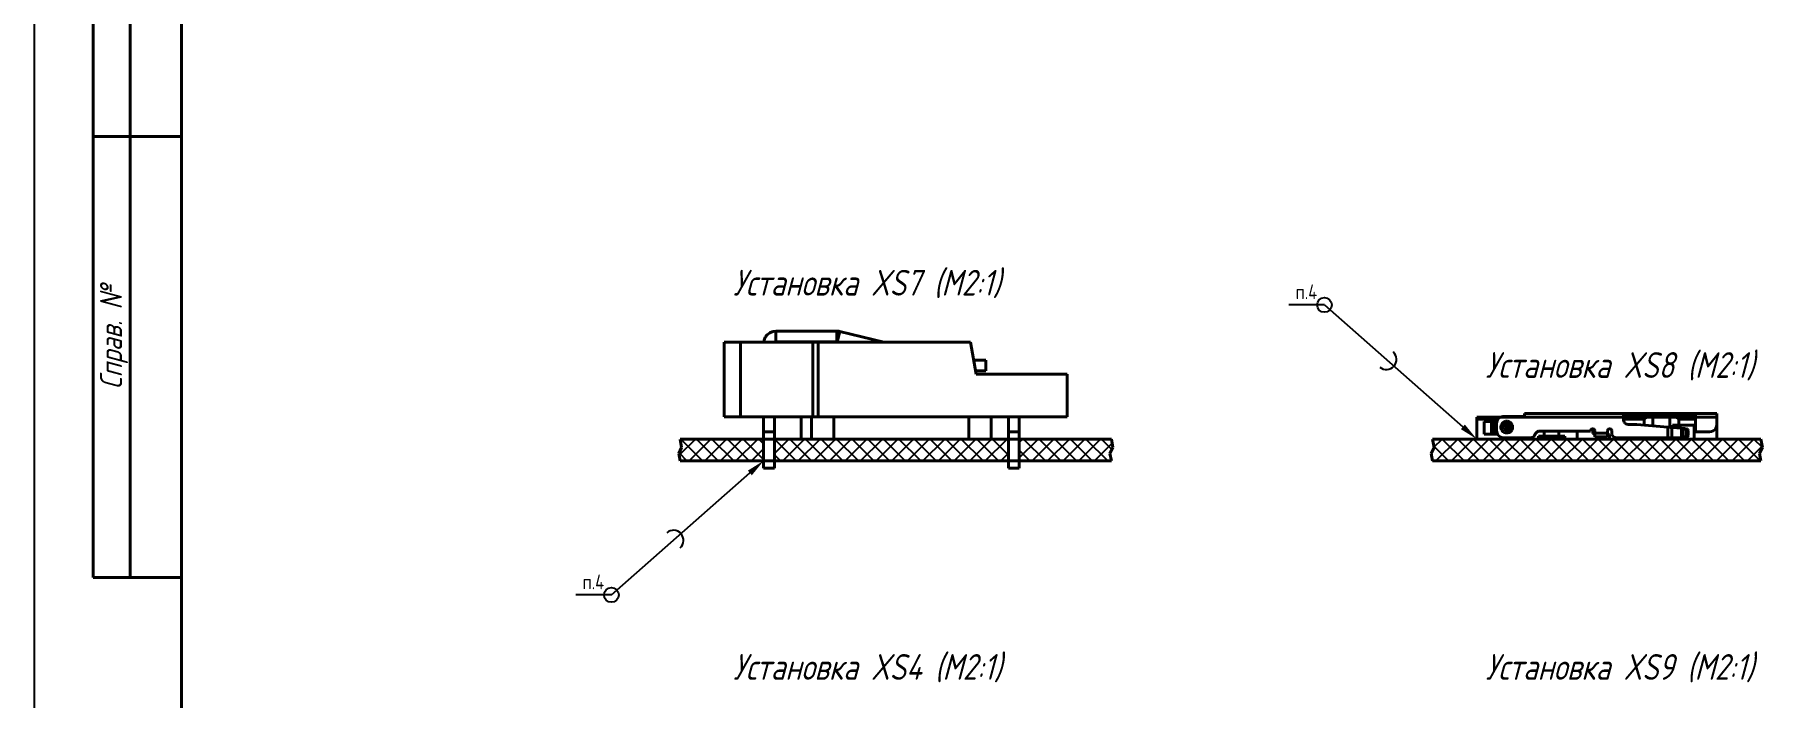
# Model space of a CAD drawing. Header units: inches. Extents: x -969 to 2045, y -594 to 12.
# Drawn here: x -969.5 to -734.3, y -426.7 to -336.6 of the extents above; entities that cross this region are included whole.
import ezdxf

# ---------------------------------------------------------------- set-up
doc = ezdxf.new("R2010")
doc.units = ezdxf.units.IN
doc.header["$MEASUREMENT"] = 0
doc.layers.add('KONTUR', color=7, linetype='Continuous')
for name, color, linetype, lineweight in [('Основная', 7, 'Continuous', 40), ('текст', 7, 'Continuous', 30), ('тонкая', 7, 'Continuous', 20)]:
    doc.layers.add(name, color=color, linetype=linetype, lineweight=lineweight)
doc.styles.add('GOST type A0', font='gost.TTF', dxfattribs={"height": 2.116667})

msp = doc.modelspace()

# ---------------------------------------------------------------- hatches: boundary and pattern name
h = msp.add_hatch()
h.set_pattern_fill('ANSI37', color=256, scale=12)
h.set_pattern_definition([(45, (-1229.4986, -652.4278), (-1.06066, 1.06066), []), (135, (-1229.4986, -652.4278), (-1.06066, -1.06066), [])])
h.paths.add_polyline_path([(-836.93, -391.575), (-868.781, -391.575), (-868.781, -394.535), (-836.93, -394.535)])
h.paths.add_polyline_path([(-822.72, -392.735), (-822.92, -391.575), (-835.457, -391.575), (-835.457, -394.535), (-822.92, -394.535), (-823.12, -393.535)])
h.paths.add_polyline_path([(-870.255, -391.575), (-881.614, -391.575), (-881.414, -392.735), (-881.814, -393.535), (-881.614, -394.535), (-870.255, -394.535)])
h = msp.add_hatch()
h.set_pattern_fill('ANSI37', color=256, scale=12)
h.set_pattern_definition([(45, (-1236.0927, -663.0931), (-1.06066, 1.06066), []), (135, (-1236.0927, -663.0931), (-1.06066, -1.06066), [])])
h.paths.add_polyline_path([(-734.491, -394.535), (-734.691, -393.535), (-734.291, -392.735), (-734.491, -391.575), (-779.191, -391.575), (-778.991, -392.735), (-779.391, -393.535), (-779.191, -394.535)])

# ---------------------------------------------------------------- linework, layer by layer
for p, q in [((-793.914, -373.331), (-798.755, -373.331)), ((-793.914, -373.331), (-775.068, -389.923)), ((-890.978, -412.78), (-872.131, -396.187)), ((-890.978, -412.78), (-895.818, -412.78))]:
    msp.add_line(p, q)
for centre in [(-793.914, -373.331), (-890.978, -412.78)]:
    msp.add_circle(centre, 1)
for centre, start, end in [((-785.48, -380.757), 228.63993, 48.63993), ((-882.543, -405.354), 311.36007, 131.36007)]:
    msp.add_arc(centre, 1.371, start, end)
for points in [[(-774.792, -389.61), (-775.343, -390.236), (-773.191, -391.575)], [(-871.856, -396.5), (-872.406, -395.874), (-870.255, -394.535)]]:
    msp.add_solid(points)
at = {"layer": 'KONTUR'}
msp.add_line((-969.499, -582.428), (-969.499, 11.572), dxfattribs=at)
at = {"layer": 'Основная'}
for p, q in [((-949.499, -537.428), (-949.499, 6.572)), ((-961.499, -290.428), (-961.499, -410.428)), ((-956.499, -410.428), (-956.499, -290.428)), ((-949.499, -350.428), (-961.499, -350.428)), ((-875.459, -378.415), (-875.614, -378.415)), ((-875.614, -388.575), (-875.614, -378.415)), ((-875.006, -378.415), (-875.459, -378.415)), ((-874.296, -378.415), (-875.006, -378.415)), ((-873.39, -378.415), (-874.296, -378.415)), ((-863.545, -378.415), (-873.39, -378.415)), ((-873.39, -388.575), (-873.39, -378.415)), ((-870.198, -378.131), (-870.235, -378.415)), ((-870.03, -377.728), (-870.198, -378.131)), ((-869.764, -377.381), (-870.03, -377.728)), ((-869.418, -377.115), (-869.764, -377.381)), ((-869.014, -376.948), (-869.418, -377.115)), ((-868.581, -376.891), (-869.014, -376.948)), ((-868.681, -378.391), (-868.713, -378.415)), ((-868.633, -378.371), (-868.681, -378.391)), ((-868.581, -378.364), (-868.633, -378.371)), ((-860.298, -376.891), (-868.581, -376.891)), ((-868.581, -376.891), (-868.581, -378.364)), ((-860.298, -378.364), (-868.581, -378.364)), ((-863.274, -378.415), (-863.545, -378.415)), ((-862.821, -378.415), (-863.545, -378.415)), ((-863.545, -378.415), (-863.545, -388.575)), ((-863.03, -378.415), (-863.274, -378.415)), ((-862.821, -378.415), (-863.03, -378.415)), ((-858.609, -378.415), (-862.821, -378.415)), ((-862.821, -388.575), (-862.821, -378.415)), ((-860.163, -376.897), (-860.298, -376.891)), ((-860.298, -378.364), (-860.298, -376.891)), ((-860.282, -378.365), (-860.298, -378.364)), ((-860.266, -378.367), (-860.282, -378.365)), ((-860.25, -378.37), (-860.266, -378.367)), ((-859.897, -376.94), (-860.25, -378.37)), ((-860.067, -378.415), (-860.25, -378.37)), ((-860.029, -376.913), (-860.163, -376.897)), ((-859.897, -376.94), (-860.029, -376.913)), ((-853.913, -378.415), (-859.897, -376.94)), ((-853.429, -378.415), (-858.609, -378.415)), ((-847.749, -378.415), (-853.429, -378.415)), ((-842.086, -378.415), (-847.749, -378.415)), ((-841.325, -382.733), (-842.086, -378.415)), ((-839.986, -380.838), (-841.659, -380.838)), ((-839.986, -380.838), (-839.986, -382.311)), ((-839.986, -382.311), (-841.399, -382.311)), ((-836.528, -382.733), (-841.325, -382.733)), ((-832.668, -382.733), (-836.528, -382.733)), ((-830.061, -382.733), (-832.668, -382.733)), ((-828.92, -382.733), (-830.061, -382.733)), ((-828.92, -382.733), (-828.92, -388.575)), ((-875.614, -388.575), (-875.459, -388.575)), ((-875.459, -388.575), (-875.006, -388.575)), ((-875.006, -388.575), (-874.296, -388.575)), ((-874.296, -388.575), (-873.39, -388.575)), ((-873.39, -388.575), (-863.545, -388.575)), ((-870.255, -388.575), (-870.255, -390.607)), ((-868.781, -391.575), (-868.781, -388.575)), ((-865.162, -391.575), (-865.162, -388.575)), ((-863.727, -391.575), (-863.727, -388.575)), ((-863.545, -388.575), (-863.274, -388.575)), ((-863.274, -388.575), (-863.03, -388.575)), ((-863.03, -388.575), (-863.274, -388.575)), ((-863.03, -388.575), (-862.821, -388.575)), ((-862.821, -388.575), (-859.162, -388.575)), ((-860.679, -391.575), (-860.679, -388.575)), ((-859.162, -388.575), (-854.707, -388.575)), ((-854.707, -388.575), (-849.773, -388.575)), ((-849.773, -388.575), (-844.708, -388.575)), ((-844.708, -388.575), (-839.871, -388.575)), ((-842.315, -391.575), (-842.315, -388.575)), ((-839.871, -388.575), (-835.604, -388.575)), ((-839.267, -391.575), (-839.267, -388.575)), ((-836.93, -391.575), (-836.93, -388.575)), ((-835.604, -388.575), (-832.21, -388.575)), ((-835.457, -390.607), (-835.457, -388.575)), ((-829.928, -388.575), (-832.21, -388.575)), ((-832.21, -388.575), (-829.928, -388.575)), ((-829.928, -388.575), (-828.92, -388.575)), ((-773.191, -388.895), (-773.191, -388.595)), ((-773.191, -388.595), (-769.927, -388.595)), ((-773.191, -391.575), (-773.191, -388.895)), ((-773.191, -388.895), (-770.281, -388.895)), ((-772.191, -389.195), (-772.191, -390.895)), ((-770.442, -389.195), (-772.191, -389.195)), ((-771.191, -389.195), (-771.191, -390.895)), ((-770.891, -389.195), (-770.891, -390.895)), ((-770.591, -390.895), (-770.591, -389.195)), ((-770.491, -389.495), (-770.452, -389.219)), ((-770.491, -390.395), (-770.491, -389.495)), ((-770.457, -390.654), (-770.491, -390.395)), ((-770.452, -389.219), (-770.339, -388.964)), ((-770.339, -388.964), (-770.159, -388.751)), ((-770.159, -388.751), (-769.927, -388.595)), ((-769.927, -388.595), (-769.787, -388.54)), ((-769.927, -388.595), (-753.191, -388.595)), ((-769.862, -389.736), (-769.889, -389.894)), ((-769.889, -389.894), (-769.885, -390.046)), ((-769.885, -390.046), (-769.854, -390.189)), ((-769.803, -389.583), (-769.862, -389.736)), ((-769.854, -390.189), (-769.793, -390.329)), ((-769.713, -389.442), (-769.803, -389.583)), ((-769.793, -390.329), (-769.702, -390.462)), ((-769.787, -388.54), (-769.641, -388.506)), ((-769.786, -388.54), (-769.784, -388.539)), ((-769.784, -388.539), (-769.708, -388.522)), ((-769.582, -389.315), (-769.713, -389.442)), ((-769.641, -388.506), (-769.491, -388.495)), ((-769.64, -388.506), (-769.638, -388.506)), ((-769.638, -388.506), (-769.491, -388.495)), ((-769.59, -389.918), (-769.589, -389.903)), ((-769.588, -389.998), (-769.59, -389.918)), ((-769.589, -389.903), (-769.571, -389.804)), ((-769.582, -390.041), (-769.588, -389.998)), ((-769.413, -389.214), (-769.582, -389.315)), ((-769.571, -390.087), (-769.582, -390.041)), ((-769.571, -389.804), (-769.57, -389.801)), ((-769.551, -390.143), (-769.571, -390.087)), ((-769.57, -389.801), (-769.532, -389.708)), ((-769.535, -390.175), (-769.551, -390.143)), ((-769.494, -390.241), (-769.535, -390.175)), ((-769.532, -389.708), (-769.526, -389.698)), ((-769.526, -389.698), (-769.473, -389.622)), ((-769.48, -390.259), (-769.494, -390.241)), ((-769.491, -388.495), (-766.691, -388.495)), ((-769.414, -390.327), (-769.48, -390.259)), ((-769.473, -389.622), (-769.46, -389.608)), ((-769.46, -389.608), (-769.398, -389.55)), ((-769.407, -390.333), (-769.414, -390.327)), ((-769.238, -389.159), (-769.413, -389.214)), ((-769.32, -390.39), (-769.407, -390.333)), ((-769.398, -389.55), (-769.377, -389.535)), ((-769.377, -389.535), (-769.313, -389.497)), ((-769.314, -390.393), (-769.32, -390.39)), ((-769.212, -390.43), (-769.314, -390.393)), ((-769.313, -389.497), (-769.284, -389.484)), ((-769.289, -389.914), (-769.291, -389.961)), ((-769.291, -389.961), (-769.283, -390.005)), ((-769.277, -389.871), (-769.289, -389.914)), ((-769.284, -389.484), (-769.248, -389.47)), ((-769.283, -390.005), (-769.268, -390.042)), ((-769.256, -389.831), (-769.277, -389.871)), ((-769.268, -390.042), (-769.246, -390.072)), ((-769.224, -389.796), (-769.256, -389.831)), ((-769.248, -389.47), (-769.233, -389.466)), ((-769.246, -390.072), (-769.217, -390.101)), ((-769.091, -389.145), (-769.238, -389.159)), ((-769.238, -389.159), (-769.238, -389.159)), ((-769.232, -389.189), (-769.238, -389.159)), ((-769.233, -389.466), (-769.183, -389.454)), ((-769.232, -389.189), (-769.232, -389.189)), ((-769.226, -389.22), (-769.232, -389.189)), ((-769.226, -389.22), (-769.226, -389.22)), ((-769.215, -389.28), (-769.226, -389.22)), ((-769.185, -389.769), (-769.224, -389.796)), ((-769.217, -390.101), (-769.184, -390.123)), ((-769.215, -389.28), (-769.215, -389.28)), ((-769.205, -389.335), (-769.215, -389.28)), ((-769.203, -390.432), (-769.212, -390.43)), ((-769.205, -389.335), (-769.205, -389.335)), ((-769.196, -389.383), (-769.205, -389.335)), ((-769.091, -390.445), (-769.203, -390.432)), ((-769.196, -389.383), (-769.196, -389.383)), ((-769.189, -389.42), (-769.196, -389.383)), ((-769.189, -389.42), (-769.189, -389.42)), ((-769.184, -389.445), (-769.189, -389.42)), ((-769.141, -389.751), (-769.185, -389.769)), ((-769.184, -389.445), (-769.184, -389.445)), ((-769.183, -389.454), (-769.184, -389.445)), ((-769.184, -390.123), (-769.149, -390.137)), ((-769.183, -389.454), (-769.091, -389.445)), ((-769.149, -390.137), (-769.121, -390.143)), ((-769.091, -389.745), (-769.141, -389.751)), ((-769.121, -390.143), (-769.091, -390.145)), ((-768.995, -389.151), (-769.091, -389.145)), ((-769.091, -389.445), (-768.979, -389.458)), ((-769.091, -389.445), (-769.091, -389.454)), ((-769.091, -389.454), (-769.091, -389.48)), ((-769.091, -389.48), (-769.091, -389.517)), ((-769.091, -389.517), (-769.091, -389.566)), ((-769.091, -389.566), (-769.091, -389.622)), ((-769.091, -389.622), (-769.091, -389.682)), ((-769.091, -389.682), (-769.091, -389.714)), ((-769.091, -389.714), (-769.091, -389.745)), ((-769.062, -389.747), (-769.091, -389.745)), ((-769.091, -390.145), (-769.042, -390.139)), ((-769.091, -390.145), (-769.091, -390.218)), ((-769.091, -390.218), (-769.091, -390.285)), ((-769.091, -390.285), (-769.091, -390.34)), ((-769.091, -390.34), (-769.091, -390.385)), ((-769.091, -390.385), (-769.091, -390.419)), ((-769.091, -390.419), (-769.091, -390.439)), ((-769, -390.437), (-769.091, -390.445)), ((-769.091, -390.439), (-769.091, -390.444)), ((-769.091, -390.444), (-769.091, -390.445)), ((-769.033, -389.753), (-769.062, -389.747)), ((-769.042, -390.139), (-768.997, -390.122)), ((-768.998, -389.768), (-769.033, -389.753)), ((-768.949, -390.425), (-769, -390.437)), ((-768.999, -390.438), (-769, -390.437)), ((-768.998, -390.443), (-768.999, -390.438)), ((-768.966, -389.789), (-768.998, -389.768)), ((-768.998, -390.443), (-768.998, -390.443)), ((-768.995, -390.463), (-768.998, -390.443)), ((-768.997, -390.122), (-768.958, -390.094)), ((-768.897, -389.169), (-768.995, -389.151)), ((-768.979, -389.458), (-768.97, -389.46)), ((-768.97, -389.46), (-768.868, -389.498)), ((-768.937, -389.818), (-768.966, -389.789)), ((-768.958, -390.094), (-768.927, -390.059)), ((-768.935, -390.42), (-768.949, -390.425)), ((-768.915, -389.849), (-768.937, -389.818)), ((-768.898, -390.407), (-768.935, -390.42)), ((-768.927, -390.059), (-768.905, -390.02)), ((-768.899, -389.885), (-768.915, -389.849)), ((-768.905, -390.02), (-768.893, -389.976)), ((-768.892, -389.929), (-768.899, -389.885)), ((-768.869, -390.393), (-768.898, -390.407)), ((-768.742, -389.225), (-768.897, -389.169)), ((-768.893, -389.976), (-768.892, -389.929)), ((-768.805, -390.355), (-768.869, -390.393)), ((-768.868, -389.498), (-768.863, -389.5)), ((-768.863, -389.5), (-768.775, -389.558)), ((-768.784, -390.34), (-768.805, -390.355)), ((-768.722, -390.283), (-768.784, -390.34)), ((-768.775, -389.558), (-768.768, -389.563)), ((-768.768, -389.563), (-768.702, -389.631)), ((-768.6, -389.314), (-768.742, -389.225)), ((-768.71, -390.268), (-768.722, -390.283)), ((-768.656, -390.192), (-768.71, -390.268)), ((-768.702, -389.631), (-768.688, -389.649)), ((-768.688, -389.649), (-768.647, -389.715)), ((-768.651, -390.182), (-768.656, -390.192)), ((-768.613, -390.09), (-768.651, -390.182)), ((-768.647, -389.715), (-768.632, -389.748)), ((-768.632, -389.748), (-768.612, -389.804)), ((-768.612, -390.086), (-768.613, -390.09)), ((-768.612, -389.804), (-768.601, -389.849)), ((-768.593, -389.988), (-768.612, -390.086)), ((-768.601, -389.849), (-768.594, -389.893)), ((-768.481, -389.428), (-768.6, -389.314)), ((-768.594, -389.893), (-768.592, -389.972)), ((-768.592, -389.972), (-768.593, -389.988)), ((-768.389, -389.561), (-768.481, -389.428)), ((-768.469, -390.448), (-768.379, -390.308)), ((-768.329, -389.702), (-768.389, -389.561)), ((-768.379, -390.308), (-768.321, -390.154)), ((-768.298, -389.845), (-768.329, -389.702)), ((-768.321, -390.154), (-768.294, -389.996)), ((-768.294, -389.996), (-768.298, -389.845)), ((-766.691, -388.095), (-766.691, -388.114)), ((-766.691, -388.095), (-753.191, -388.095)), ((-766.691, -388.114), (-766.691, -388.366)), ((-766.691, -388.114), (-766.691, -388.168)), ((-766.691, -388.168), (-766.691, -388.255)), ((-766.691, -388.255), (-766.691, -388.366)), ((-766.691, -388.366), (-766.691, -388.495)), ((-763.991, -388.595), (-745.991, -388.595)), ((-757.691, -390.495), (-757.681, -390.418)), ((-757.681, -390.418), (-757.651, -390.345)), ((-757.651, -390.345), (-757.603, -390.283)), ((-757.603, -390.283), (-757.541, -390.235)), ((-757.541, -390.235), (-757.469, -390.205)), ((-757.469, -390.205), (-757.391, -390.195)), ((-757.391, -390.195), (-757.314, -390.205)), ((-757.391, -390.555), (-757.391, -390.195)), ((-757.314, -390.205), (-757.241, -390.235)), ((-757.241, -390.235), (-757.179, -390.283)), ((-757.179, -390.283), (-757.131, -390.345)), ((-757.131, -390.345), (-757.101, -390.418)), ((-757.101, -390.418), (-757.091, -390.495)), ((-755.391, -390.495), (-755.381, -390.418)), ((-755.381, -390.418), (-755.351, -390.345)), ((-755.351, -390.345), (-755.303, -390.283)), ((-755.303, -390.283), (-755.241, -390.235)), ((-755.241, -390.235), (-755.169, -390.205)), ((-755.169, -390.205), (-755.091, -390.195)), ((-755.091, -390.195), (-755.014, -390.205)), ((-755.014, -390.205), (-754.941, -390.235)), ((-754.941, -390.235), (-754.879, -390.283)), ((-754.879, -390.283), (-754.831, -390.345)), ((-754.831, -390.345), (-754.801, -390.418)), ((-754.801, -390.418), (-754.791, -390.495)), ((-753.191, -388.095), (-743.391, -388.095)), ((-753.191, -388.112), (-753.191, -388.095)), ((-753.191, -388.466), (-753.191, -388.112)), ((-753.191, -388.162), (-753.191, -388.112)), ((-753.191, -388.242), (-753.191, -388.162)), ((-753.191, -388.345), (-753.191, -388.242)), ((-753.191, -388.466), (-753.191, -388.345)), ((-753.191, -388.595), (-753.191, -388.466)), ((-753.191, -388.495), (-743.391, -388.495)), ((-753.191, -388.595), (-753.191, -388.995)), ((-753.191, -388.595), (-750.091, -388.595)), ((-753.191, -388.895), (-750.391, -388.895)), ((-753.191, -388.995), (-753.171, -389.15)), ((-753.171, -389.15), (-753.111, -389.295)), ((-753.111, -389.295), (-753.015, -389.419)), ((-753.015, -389.419), (-752.891, -389.515)), ((-752.891, -389.515), (-752.747, -389.575)), ((-752.747, -389.575), (-752.591, -389.595)), ((-752.591, -389.595), (-751.391, -389.595)), ((-751.391, -389.595), (-747.191, -389.955)), ((-750.391, -388.895), (-750.091, -388.595)), ((-750.391, -388.895), (-750.391, -389.681)), ((-750.091, -388.595), (-749.191, -388.595)), ((-749.191, -388.595), (-749.191, -389.784)), ((-749.191, -388.595), (-746.891, -388.595)), ((-747.191, -389.955), (-746.996, -389.972)), ((-747.191, -389.955), (-747.191, -391.395)), ((-746.996, -389.972), (-746.806, -389.988)), ((-746.891, -388.595), (-746.891, -389.981)), ((-746.891, -388.595), (-745.991, -388.595)), ((-746.806, -389.988), (-746.633, -390.003)), ((-746.633, -390.003), (-745.303, -390.117)), ((-746.633, -391.395), (-746.633, -390.003)), ((-746.55, -389.695), (-745.691, -389.695)), ((-746.55, -389.695), (-746.55, -390.01)), ((-746.408, -390.022), (-746.408, -389.695)), ((-746.374, -389.695), (-746.374, -390.025)), ((-746.233, -390.037), (-746.233, -389.695)), ((-745.691, -388.895), (-745.991, -388.595)), ((-745.991, -388.595), (-743.391, -388.595)), ((-745.891, -390.067), (-745.891, -389.695)), ((-745.691, -389.695), (-745.691, -388.895)), ((-743.391, -388.895), (-745.691, -388.895)), ((-743.591, -389.695), (-745.691, -389.695)), ((-745.303, -390.117), (-745.268, -390.12)), ((-745.303, -390.117), (-745.303, -391.395)), ((-745.268, -390.12), (-745.23, -390.123)), ((-745.23, -390.123), (-745.191, -390.127)), ((-745.191, -390.127), (-745.154, -390.13)), ((-745.191, -391.395), (-745.191, -390.127)), ((-745.154, -390.13), (-745.117, -390.133)), ((-745.117, -390.133), (-745.083, -390.136)), ((-745.083, -390.136), (-744.92, -390.15)), ((-745.083, -391.395), (-745.083, -390.136)), ((-744.92, -390.15), (-744.842, -390.168)), ((-744.92, -390.15), (-744.704, -390.168)), ((-744.842, -390.168), (-744.772, -390.205)), ((-744.772, -390.205), (-744.715, -390.255)), ((-744.715, -390.255), (-744.668, -390.319)), ((-744.704, -390.168), (-744.626, -390.186)), ((-744.668, -390.319), (-744.634, -390.392)), ((-744.634, -390.392), (-744.614, -390.469)), ((-744.626, -390.186), (-744.556, -390.223)), ((-744.556, -390.223), (-744.5, -390.274)), ((-744.5, -390.274), (-744.453, -390.337)), ((-744.453, -390.337), (-744.418, -390.41)), ((-744.418, -390.41), (-744.398, -390.487)), ((-743.591, -391.575), (-743.591, -389.695)), ((-743.391, -388.095), (-743.391, -388.112)), ((-743.391, -388.095), (-740.491, -388.095)), ((-743.391, -388.112), (-743.391, -388.466)), ((-743.391, -388.112), (-743.391, -388.162)), ((-743.391, -388.162), (-743.391, -388.242)), ((-743.391, -388.242), (-743.391, -388.345)), ((-743.391, -388.345), (-743.391, -388.466)), ((-743.391, -388.466), (-743.391, -388.595)), ((-743.391, -390.595), (-743.391, -388.595)), ((-743.391, -388.595), (-740.491, -388.595)), ((-740.784, -390.302), (-740.991, -390.461)), ((-740.625, -390.095), (-740.784, -390.302)), ((-740.525, -389.854), (-740.625, -390.095)), ((-740.491, -389.595), (-740.525, -389.854)), ((-740.491, -388.112), (-740.491, -388.095)), ((-740.491, -388.466), (-740.491, -388.112)), ((-740.491, -388.162), (-740.491, -388.112)), ((-740.491, -388.242), (-740.491, -388.162)), ((-740.491, -388.345), (-740.491, -388.242)), ((-740.491, -388.466), (-740.491, -388.345)), ((-740.491, -388.595), (-740.491, -388.466)), ((-740.491, -389.595), (-740.491, -388.595)), ((-740.491, -389.595), (-740.491, -391.575)), ((-881.814, -393.535), (-881.414, -392.735)), ((-881.614, -391.575), (-822.92, -391.575)), ((-881.414, -392.735), (-881.614, -391.575)), ((-868.781, -390.607), (-870.255, -390.607)), ((-870.255, -391.575), (-870.255, -390.607)), ((-870.255, -395.535), (-870.255, -391.575)), ((-868.781, -395.535), (-868.781, -391.575)), ((-836.93, -390.607), (-835.457, -390.607)), ((-836.93, -395.535), (-836.93, -391.575)), ((-835.457, -391.575), (-835.457, -390.607)), ((-835.457, -395.535), (-835.457, -391.575)), ((-823.12, -393.535), (-822.72, -392.735)), ((-822.72, -392.735), (-822.92, -391.575)), ((-779.391, -393.535), (-778.991, -392.735)), ((-779.191, -391.575), (-734.491, -391.575)), ((-778.991, -392.735), (-779.191, -391.575)), ((-772.191, -390.895), (-770.357, -390.895)), ((-770.357, -390.895), (-770.457, -390.654)), ((-770.198, -391.102), (-770.357, -390.895)), ((-769.991, -391.261), (-770.198, -391.102)), ((-769.75, -391.361), (-769.991, -391.261)), ((-769.491, -391.395), (-769.75, -391.361)), ((-769.702, -390.462), (-769.582, -390.577)), ((-769.582, -390.577), (-769.44, -390.665)), ((-769.491, -391.395), (-765.844, -391.395)), ((-769.44, -390.665), (-769.285, -390.721)), ((-769.285, -390.721), (-769.188, -390.739)), ((-769.188, -390.739), (-769.091, -390.745)), ((-769.091, -390.745), (-768.945, -390.732)), ((-768.995, -390.463), (-768.995, -390.463)), ((-768.989, -390.495), (-768.995, -390.463)), ((-768.989, -390.495), (-768.989, -390.495)), ((-768.98, -390.54), (-768.989, -390.495)), ((-768.98, -390.54), (-768.98, -390.54)), ((-768.97, -390.594), (-768.98, -390.54)), ((-768.97, -390.594), (-768.97, -390.594)), ((-768.958, -390.66), (-768.97, -390.594)), ((-768.958, -390.66), (-768.958, -390.66)), ((-768.945, -390.732), (-768.958, -390.66)), ((-768.945, -390.732), (-768.769, -390.676)), ((-768.945, -390.732), (-768.945, -390.732)), ((-768.769, -390.676), (-768.6, -390.575)), ((-768.6, -390.575), (-768.469, -390.448)), ((-765.687, -391.374), (-765.844, -391.395)), ((-765.54, -391.312), (-765.687, -391.374)), ((-765.415, -391.214), (-765.54, -391.312)), ((-765.32, -391.087), (-765.415, -391.214)), ((-765.32, -391.087), (-765.163, -390.804)), ((-765.163, -390.804), (-765.068, -390.676)), ((-765.068, -390.676), (-764.942, -390.578)), ((-764.942, -390.578), (-764.796, -390.516)), ((-764.796, -390.516), (-764.638, -390.495)), ((-764.791, -391.575), (-764.791, -391.195)), ((-763.991, -391.195), (-764.791, -391.195)), ((-764.638, -390.495), (-757.691, -390.495)), ((-763.991, -390.495), (-763.991, -391.195)), ((-763.991, -391.195), (-761.991, -391.195)), ((-763.991, -391.195), (-761.991, -391.195)), ((-763.791, -391.234), (-763.791, -391.195)), ((-763.791, -391.263), (-763.791, -391.234)), ((-763.791, -391.286), (-763.791, -391.263)), ((-763.791, -391.295), (-763.791, -391.286)), ((-763.791, -391.295), (-762.191, -391.295)), ((-763.791, -391.575), (-763.791, -391.295)), ((-762.191, -391.195), (-762.191, -391.24)), ((-762.191, -391.24), (-762.191, -391.273)), ((-762.191, -391.273), (-762.191, -391.29)), ((-762.191, -391.29), (-762.191, -391.295)), ((-762.191, -391.575), (-762.191, -391.295)), ((-761.991, -391.195), (-761.991, -390.495)), ((-761.991, -391.195), (-761.191, -391.195)), ((-761.191, -391.575), (-761.191, -391.195)), ((-759.491, -390.495), (-759.491, -391.575)), ((-757.377, -390.659), (-757.391, -390.555)), ((-757.391, -390.555), (-757.378, -390.659)), ((-757.378, -390.659), (-757.377, -390.659)), ((-757.337, -390.756), (-757.377, -390.659)), ((-757.364, -390.691), (-757.338, -390.755)), ((-757.338, -390.755), (-757.337, -390.756)), ((-757.273, -390.84), (-757.337, -390.756)), ((-757.312, -390.789), (-757.274, -390.838)), ((-757.307, -390.795), (-757.307, -390.795)), ((-757.274, -390.838), (-757.273, -390.839)), ((-757.189, -390.903), (-757.273, -390.84)), ((-757.238, -390.866), (-757.191, -390.902)), ((-757.191, -390.902), (-757.19, -390.902)), ((-757.091, -390.943), (-757.189, -390.903)), ((-757.147, -390.92), (-757.095, -390.942)), ((-757.095, -390.942), (-757.093, -390.942)), ((-757.091, -390.795), (-757.091, -390.495)), ((-757.091, -390.925), (-757.091, -390.795)), ((-755.391, -390.795), (-757.091, -390.795)), ((-757.091, -391.045), (-757.091, -390.925)), ((-757.091, -391.149), (-757.091, -391.045)), ((-757.091, -391.228), (-757.091, -391.149)), ((-757.091, -391.278), (-757.091, -391.228)), ((-757.091, -391.295), (-757.091, -391.278)), ((-757.091, -391.295), (-755.391, -391.295)), ((-755.391, -390.795), (-755.391, -390.495)), ((-755.391, -390.925), (-755.391, -390.795)), ((-755.391, -391.045), (-755.391, -390.925)), ((-755.391, -390.955), (-755.091, -390.955)), ((-755.391, -391.149), (-755.391, -391.045)), ((-755.391, -391.228), (-755.391, -391.149)), ((-755.391, -391.278), (-755.391, -391.228)), ((-755.391, -391.295), (-755.391, -391.278)), ((-755.091, -391.575), (-755.091, -390.955)), ((-754.791, -390.795), (-754.791, -390.495)), ((-754.771, -390.95), (-754.791, -390.795)), ((-754.711, -391.095), (-754.771, -390.95)), ((-754.615, -391.219), (-754.711, -391.095)), ((-754.491, -391.315), (-754.615, -391.219)), ((-754.347, -391.375), (-754.491, -391.315)), ((-754.191, -391.395), (-754.347, -391.375)), ((-754.191, -391.395), (-747.191, -391.395)), ((-750.391, -391.395), (-750.391, -391.575)), ((-749.191, -391.395), (-749.191, -391.575)), ((-747.191, -391.395), (-746.995, -391.395)), ((-746.995, -391.395), (-746.806, -391.395)), ((-746.891, -391.395), (-746.891, -391.575)), ((-746.806, -391.395), (-746.633, -391.395)), ((-746.633, -391.395), (-745.303, -391.395)), ((-746.55, -391.395), (-746.55, -391.575)), ((-746.408, -391.575), (-746.408, -391.395)), ((-746.374, -391.395), (-746.374, -391.575)), ((-746.233, -391.575), (-746.233, -391.395)), ((-745.891, -391.575), (-745.891, -391.395)), ((-745.303, -391.395), (-745.268, -391.395)), ((-745.268, -391.395), (-745.23, -391.395)), ((-745.23, -391.395), (-745.191, -391.395)), ((-745.191, -391.395), (-745.153, -391.395)), ((-745.153, -391.395), (-745.117, -391.395)), ((-745.117, -391.395), (-745.083, -391.395)), ((-745.083, -391.395), (-744.944, -391.395)), ((-744.857, -391.382), (-744.944, -391.395)), ((-744.944, -391.395), (-744.728, -391.395)), ((-744.775, -391.342), (-744.857, -391.382)), ((-744.706, -391.278), (-744.775, -391.342)), ((-744.641, -391.382), (-744.728, -391.395)), ((-744.652, -391.195), (-744.706, -391.278)), ((-744.619, -391.099), (-744.652, -391.195)), ((-744.56, -391.342), (-744.641, -391.382)), ((-744.607, -390.995), (-744.619, -391.099)), ((-744.614, -390.469), (-744.609, -390.51)), ((-744.609, -390.51), (-744.607, -390.549)), ((-744.607, -390.549), (-744.607, -390.995)), ((-744.607, -390.549), (-744.391, -390.568)), ((-744.391, -390.995), (-744.607, -390.995)), ((-744.49, -391.278), (-744.56, -391.342)), ((-744.436, -391.195), (-744.49, -391.278)), ((-744.403, -391.099), (-744.436, -391.195)), ((-744.391, -390.995), (-744.403, -391.099)), ((-744.398, -390.487), (-744.393, -390.528)), ((-744.393, -390.528), (-744.391, -390.568)), ((-744.391, -390.568), (-744.391, -390.995)), ((-741.491, -390.595), (-743.391, -390.595)), ((-741.232, -390.561), (-741.491, -390.595)), ((-740.991, -390.461), (-741.232, -390.561)), ((-734.691, -393.535), (-734.291, -392.735)), ((-734.291, -392.735), (-734.491, -391.575)), ((-881.614, -394.535), (-881.814, -393.535)), ((-881.614, -394.535), (-822.92, -394.535)), ((-822.92, -394.535), (-823.12, -393.535)), ((-779.191, -394.535), (-779.391, -393.535)), ((-779.191, -394.535), (-734.491, -394.535)), ((-734.491, -394.535), (-734.691, -393.535)), ((-870.255, -395.535), (-868.781, -395.535)), ((-836.93, -395.535), (-835.457, -395.535)), ((-949.499, -410.428), (-961.499, -410.428))]:
    msp.add_line(p, q, dxfattribs=at)

# ---------------------------------------------------------------- texts
at = {"char_height": 2, "attachment_point": 1, "style": 'GOST type A0'}
for insert in [(-797.84, -370.551), (-894.904, -410)]:
    msp.add_mtext_dynamic_manual_height_columns('п.4', width=7.67475, gutter_width=17.5, heights=[3.099], dxfattribs=dict(at, insert=insert))
at = {"layer": 'текст', "style": 'GOST type A0', "oblique": 15}
msp.add_text('Справ. №', height=3, rotation=90, dxfattribs=at).set_placement((-957.591, -384.8))
at = {"layer": 'тонкая', "style": 'GOST type A0', "oblique": 15}
for s, p in [('Установка XS7 (M2:1) ', (-874.394, -372.063)), ('Установка XS8 (M2:1) ', (-771.971, -383.258)), ('Установка XS4 (M2:1) ', (-874.394, -424.319)), ('Установка XS9 (M2:1) ', (-771.971, -424.319))]:
    msp.add_text(s, height=3.5, dxfattribs=at).set_placement(p)

doc.saveas('drawing.dxf')
